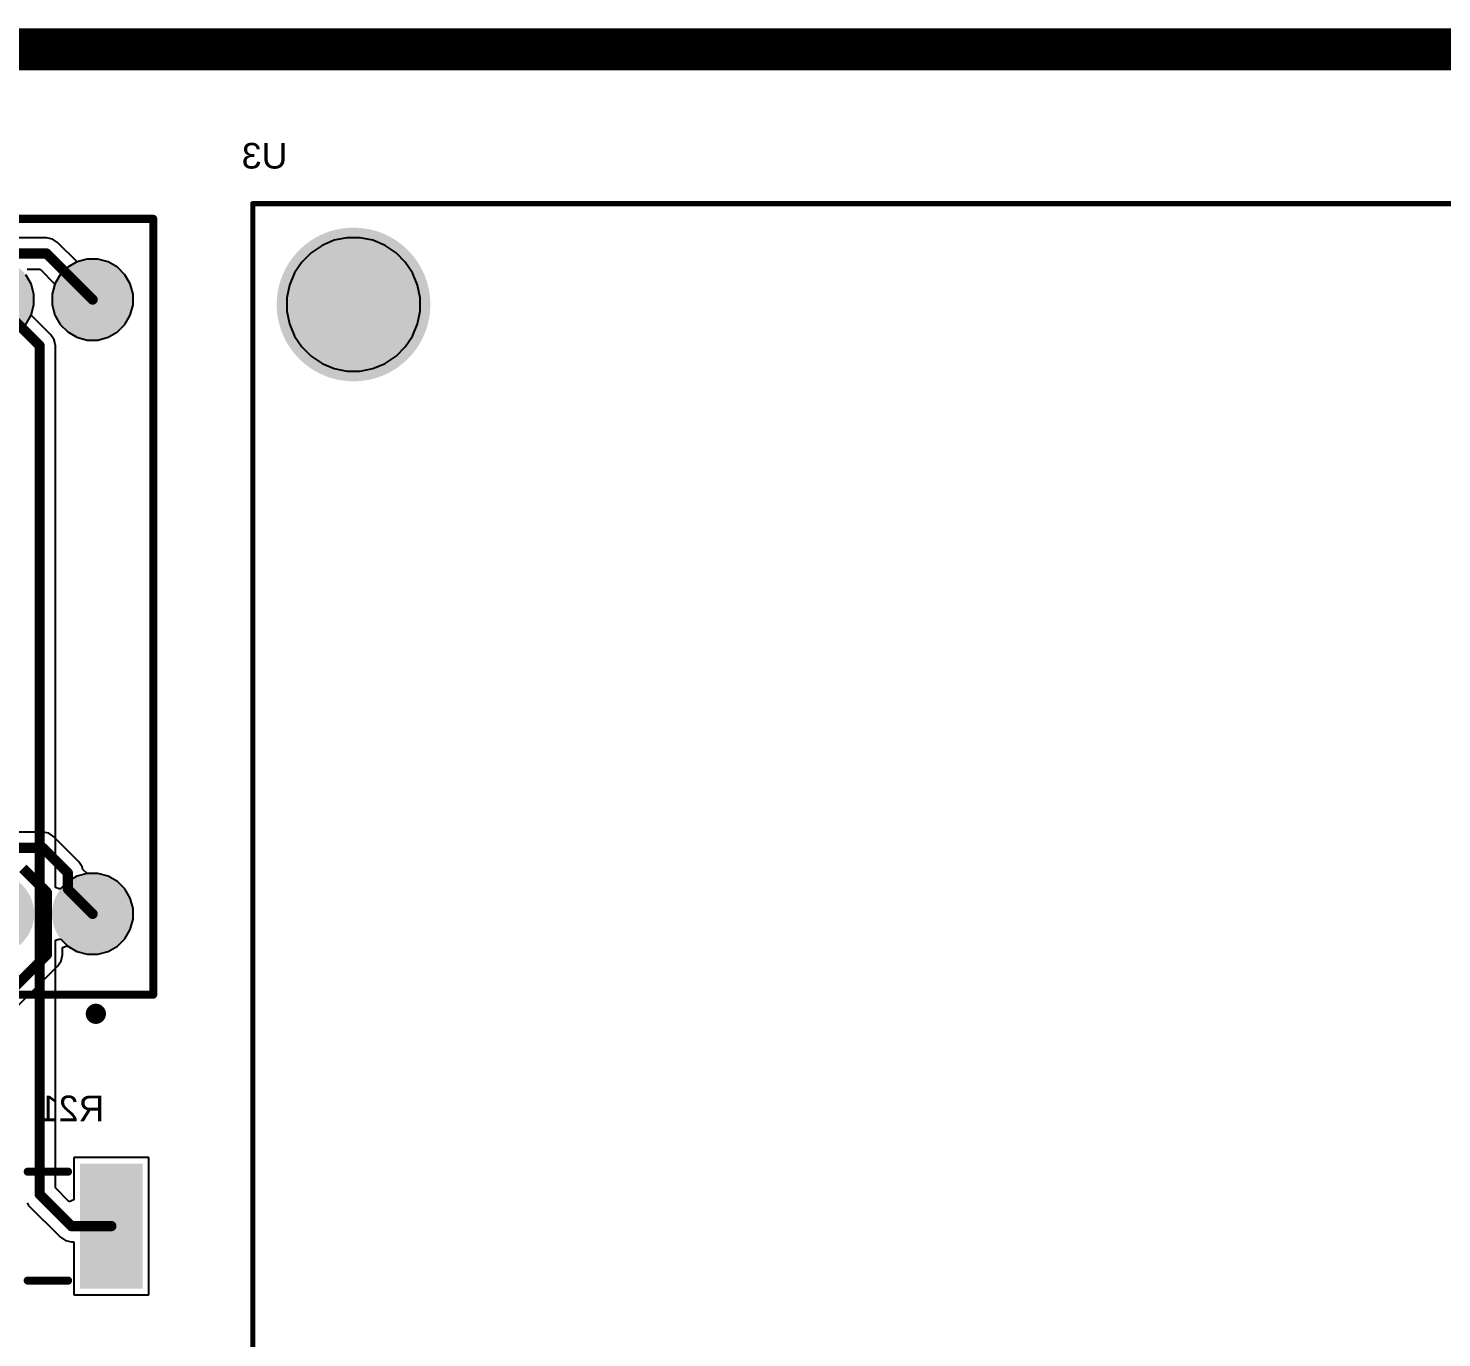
# Model space of a CAD drawing. Header units: inches. Extents: x -8.09 to -2.28, y -0.1 to 6.11.
# Drawn here: x -5.824 to -4.443, y 4.831 to 6.11 of the extents above; entities that cross this region are included whole.
import ezdxf

# ---------------------------------------------------------------- set-up
doc = ezdxf.new("R2010")
doc.units = ezdxf.units.IN
doc.header["$MEASUREMENT"] = 0
for name, color, linetype in [('BottomLayer', 5, 'Continuous'), ('BottomSolder', 6, 'Continuous'), ('InternalPlane1', 76, 'Continuous'), ('InternalPlane2', 16, 'Continuous'), ('KeepOutLayer', 6, 'Continuous'), ('Mechanical3', 76, 'Continuous'), ('MultiLayer', 9, 'Continuous'), ('PadHoleLayer', 156, 'Continuous'), ('TopLayer', 1, 'Continuous'), ('TopOverlay', 2, 'Continuous'), ('TopPaste', 8, 'Continuous'), ('TopSolder', 216, 'Continuous')]:
    doc.layers.add(name, color=color, linetype=linetype)
doc.styles.add('Arial', font='', dxfattribs={"height": 0.2})
doc.styles.get('Arial').set_extended_font_data('Arial')

# ---------------------------------------------------------------- blocks, each defined once
blk = doc.blocks.new('MODULE_LCD_16X2_11')
at = {"layer": 'BottomLayer'}
h = blk.add_hatch(color=5, dxfattribs=at)
edge = h.paths.add_edge_path()
edge.add_arc((1.4764, -0.6102), 0.0551, 0, 360)
at = {"layer": 'BottomSolder'}
h = blk.add_hatch(color=6, dxfattribs=at)
edge = h.paths.add_edge_path()
edge.add_arc((1.4764, -0.6102), 0.0591, 0, 360)
at = {"layer": 'InternalPlane1'}
h = blk.add_hatch(color=76, dxfattribs=at)
edge = h.paths.add_edge_path()
edge.add_arc((1.4764, -0.6102), 0.0751, 0, 360)
at = {"layer": 'InternalPlane2'}
h = blk.add_hatch(color=16, dxfattribs=at)
edge = h.paths.add_edge_path()
edge.add_arc((1.4764, -0.6102), 0.0751, 0, 360)
at = {"layer": 'MultiLayer'}
h = blk.add_hatch(color=9, dxfattribs=at)
edge = h.paths.add_edge_path()
edge.add_arc((1.4764, -0.6102), 0.0551, 0, 360)
at = {"layer": 'PadHoleLayer'}
h = blk.add_hatch(color=156, dxfattribs=at)
edge = h.paths.add_edge_path()
edge.add_arc((1.4764, -0.6102), 0.0551, 0, 360)
at = {"layer": 'TopLayer'}
h = blk.add_hatch(color=1, dxfattribs=at)
edge = h.paths.add_edge_path()
edge.add_arc((1.4764, -0.6102), 0.0551, 0, 360)
at = {"layer": 'TopSolder'}
h = blk.add_hatch(color=216, dxfattribs=at)
edge = h.paths.add_edge_path()
edge.add_arc((1.4764, -0.6102), 0.0591, 0, 360)
at = {"layer": 'TopOverlay'}
for points in [[(1.5748, 0.7087, 0.005, 0.005, 0), (1.5748, -0.7087, 0.005, 0.005, 0)], [(1.5748, -0.7087, 0.005, 0.005, 0), (-1.5748, -0.7087, 0.005, 0.005, 0)]]:
    blk.add_lwpolyline(points, format="xyseb", dxfattribs=at)
blk.add_lwpolyline([(1.5736, -0.7087, 0.0025, 0.0025, 1), (1.5761, -0.7087, 0.0025, 0.0025, 1)], format="xyseb", close=True, dxfattribs=at)
blk.add_lwpolyline([(1.5736, -0.7087, 0.0025, 0.0025, 1), (1.5761, -0.7087, 0.0025, 0.0025, 1)], format="xyseb", close=True, dxfattribs=at)
blk = doc.blocks.new('RESC3226X70X40ML20T20_70')
at = {"layer": 'TopLayer'}
for points in [[(-0.0886, -0.0571), (-0.0886, 0.0571), (-0.0354, 0.0571), (-0.0354, -0.0571)], [(0.0354, -0.0571), (0.0354, 0.0571), (0.0886, 0.0571), (0.0886, -0.0571)]]:
    blk.add_hatch(color=1, dxfattribs=at).paths.add_polyline_path(points)
at = {"layer": 'TopPaste'}
for points in [[(-0.0886, -0.0571), (-0.0886, 0.0571), (-0.0354, 0.0571), (-0.0354, -0.0571)], [(0.0354, -0.0571), (0.0354, 0.0571), (0.0886, 0.0571), (0.0886, -0.0571)]]:
    blk.add_hatch(color=8, dxfattribs=at).paths.add_polyline_path(points)
at = {"layer": 'TopSolder'}
for points in [[(-0.0926, -0.0611), (-0.0926, 0.0611), (-0.0314, 0.0611), (-0.0314, -0.0611)], [(0.0314, -0.0611), (0.0314, 0.0611), (0.0926, 0.0611), (0.0926, -0.0611)]]:
    blk.add_hatch(color=216, dxfattribs=at).paths.add_polyline_path(points)
at = {"layer": 'TopOverlay'}
for points in [[(-0.0197, 0.0532, 0.00787, 0.00787, 0), (0.0197, 0.0532, 0.00787, 0.00787, 0)], [(-0.0197, -0.0532, 0.00787, 0.00787, 0), (0.0197, -0.0532, 0.00787, 0.00787, 0)]]:
    blk.add_lwpolyline(points, format="xyseb", dxfattribs=at)
for points in [[(-0.0217, 0.0532, 0.00394, 0.00394, 1), (-0.0177, 0.0532, 0.00394, 0.00394, 1)], [(0.0177, 0.0532, 0.00394, 0.00394, 1), (0.0217, 0.0532, 0.00394, 0.00394, 1)], [(-0.0217, -0.0532, 0.00394, 0.00394, 1), (-0.0177, -0.0532, 0.00394, 0.00394, 1)], [(0.0177, -0.0532, 0.00394, 0.00394, 1), (0.0217, -0.0532, 0.00394, 0.00394, 1)]]:
    blk.add_lwpolyline(points, format="xyseb", close=True, dxfattribs=at)
blk = doc.blocks.new('WL_T7DS_L19W12_6H7_9_121')
at = {"layer": 'BottomLayer'}
h = blk.add_hatch(color=5, dxfattribs=at)
edge = h.paths.add_edge_path()
edge.add_arc((-0.1937, 0.3), 0.0295, 0, 360)
h = blk.add_hatch(color=5, dxfattribs=at)
edge = h.paths.add_edge_path()
edge.add_arc((-0.0969, 0.3), 0.0295, 0, 360)
h = blk.add_hatch(color=5, dxfattribs=at)
edge = h.paths.add_edge_path()
edge.add_arc((0, 0.3), 0.0295, 0, 360)
h = blk.add_hatch(color=5, dxfattribs=at)
edge = h.paths.add_edge_path()
edge.add_arc((0.0969, 0.3), 0.0295, 0, 360)
h = blk.add_hatch(color=5, dxfattribs=at)
edge = h.paths.add_edge_path()
edge.add_arc((0.1937, 0.3), 0.0295, 0, 360)
h = blk.add_hatch(color=5, dxfattribs=at)
edge = h.paths.add_edge_path()
edge.add_arc((-0.2085, -0.2852), 0.0148, 90, 180)
edge.add_line((-0.2232, -0.2852), (-0.2232, -0.3148))
edge.add_arc((-0.2085, -0.3148), 0.0148, 180, 270)
edge.add_line((-0.2085, -0.3295), (-0.1789, -0.3295))
edge.add_arc((-0.1789, -0.3148), 0.0148, 270, 360)
edge.add_line((-0.1642, -0.3148), (-0.1642, -0.2852))
edge.add_arc((-0.1789, -0.2852), 0.0148, 0, 90)
edge.add_line((-0.1789, -0.2705), (-0.2085, -0.2705))
h = blk.add_hatch(color=5, dxfattribs=at)
edge = h.paths.add_edge_path()
edge.add_arc((-0.0969, -0.3), 0.0295, 0, 360)
h = blk.add_hatch(color=5, dxfattribs=at)
edge = h.paths.add_edge_path()
edge.add_arc((0, -0.3), 0.0295, 0, 360)
h = blk.add_hatch(color=5, dxfattribs=at)
edge = h.paths.add_edge_path()
edge.add_arc((0.0969, -0.3), 0.0295, 0, 360)
h = blk.add_hatch(color=5, dxfattribs=at)
edge = h.paths.add_edge_path()
edge.add_arc((0.1937, -0.3), 0.0295, 0, 360)
at = {"layer": 'BottomSolder'}
h = blk.add_hatch(color=6, dxfattribs=at)
edge = h.paths.add_edge_path()
edge.add_arc((-0.1937, 0.3), 0.0335, 0, 360)
h = blk.add_hatch(color=6, dxfattribs=at)
edge = h.paths.add_edge_path()
edge.add_arc((-0.0969, 0.3), 0.0335, 0, 360)
h = blk.add_hatch(color=6, dxfattribs=at)
edge = h.paths.add_edge_path()
edge.add_arc((0, 0.3), 0.0335, 0, 360)
h = blk.add_hatch(color=6, dxfattribs=at)
edge = h.paths.add_edge_path()
edge.add_arc((0.0969, 0.3), 0.0335, 0, 360)
h = blk.add_hatch(color=6, dxfattribs=at)
edge = h.paths.add_edge_path()
edge.add_arc((0.1937, 0.3), 0.0335, 0, 360)
h = blk.add_hatch(color=6, dxfattribs=at)
edge = h.paths.add_edge_path()
edge.add_arc((-0.2085, -0.2852), 0.0188, 90, 180)
edge.add_line((-0.2272, -0.2852), (-0.2272, -0.3148))
edge.add_arc((-0.2085, -0.3148), 0.0188, 180, 270)
edge.add_line((-0.2085, -0.3335), (-0.1789, -0.3335))
edge.add_arc((-0.1789, -0.3148), 0.0188, 270, 360)
edge.add_line((-0.1602, -0.3148), (-0.1602, -0.2852))
edge.add_arc((-0.1789, -0.2852), 0.0188, 0, 90)
edge.add_line((-0.1789, -0.2665), (-0.2085, -0.2665))
h = blk.add_hatch(color=6, dxfattribs=at)
edge = h.paths.add_edge_path()
edge.add_arc((-0.0969, -0.3), 0.0335, 0, 360)
h = blk.add_hatch(color=6, dxfattribs=at)
edge = h.paths.add_edge_path()
edge.add_arc((0, -0.3), 0.0335, 0, 360)
h = blk.add_hatch(color=6, dxfattribs=at)
edge = h.paths.add_edge_path()
edge.add_arc((0.0969, -0.3), 0.0335, 0, 360)
h = blk.add_hatch(color=6, dxfattribs=at)
edge = h.paths.add_edge_path()
edge.add_arc((0.1937, -0.3), 0.0335, 0, 360)
at = {"layer": 'InternalPlane1'}
h = blk.add_hatch(color=76, dxfattribs=at)
edge = h.paths.add_edge_path()
edge.add_arc((-0.1937, 0.3), 0.0397, 0, 360)
h = blk.add_hatch(color=76, dxfattribs=at)
edge = h.paths.add_edge_path()
edge.add_arc((-0.0969, 0.3), 0.0397, 0, 360)
h = blk.add_hatch(color=76, dxfattribs=at)
edge = h.paths.add_edge_path()
edge.add_arc((0, 0.3), 0.0397, 0, 360)
h = blk.add_hatch(color=76, dxfattribs=at)
edge = h.paths.add_edge_path()
edge.add_arc((0.0969, 0.3), 0.0397, 0, 360)
h = blk.add_hatch(color=76, dxfattribs=at)
edge = h.paths.add_edge_path()
edge.add_arc((0.1937, 0.3), 0.0397, 0, 360)
h = blk.add_hatch(color=76, dxfattribs=at)
edge = h.paths.add_edge_path()
edge.add_arc((-0.1937, -0.3), 0.0397, 0, 360)
h = blk.add_hatch(color=76, dxfattribs=at)
edge = h.paths.add_edge_path()
edge.add_arc((-0.0969, -0.3), 0.0397, 0, 360)
h = blk.add_hatch(color=76, dxfattribs=at)
edge = h.paths.add_edge_path()
edge.add_arc((0, -0.3), 0.0397, 0, 360)
h = blk.add_hatch(color=76, dxfattribs=at)
edge = h.paths.add_edge_path()
edge.add_arc((0.0969, -0.3), 0.0397, 0, 360)
h = blk.add_hatch(color=76, dxfattribs=at)
edge = h.paths.add_edge_path()
edge.add_arc((0.1937, -0.3), 0.0397, 0, 360)
at = {"layer": 'InternalPlane2'}
h = blk.add_hatch(color=16, dxfattribs=at)
edge = h.paths.add_edge_path()
edge.add_arc((-0.1937, 0.3), 0.0397, 0, 360)
h = blk.add_hatch(color=16, dxfattribs=at)
edge = h.paths.add_edge_path()
edge.add_arc((-0.0969, 0.3), 0.0397, 0, 360)
h = blk.add_hatch(color=16, dxfattribs=at)
edge = h.paths.add_edge_path()
edge.add_arc((0, 0.3), 0.0397, 0, 360)
h = blk.add_hatch(color=16, dxfattribs=at)
edge = h.paths.add_edge_path()
edge.add_arc((0.0969, 0.3), 0.0397, 0, 360)
h = blk.add_hatch(color=16, dxfattribs=at)
edge = h.paths.add_edge_path()
edge.add_arc((0.1937, 0.3), 0.0397, 0, 360)
h = blk.add_hatch(color=16, dxfattribs=at)
edge = h.paths.add_edge_path()
edge.add_arc((-0.1937, -0.3), 0.0397, 0, 360)
h = blk.add_hatch(color=16, dxfattribs=at)
edge = h.paths.add_edge_path()
edge.add_arc((-0.0969, -0.3), 0.0397, 0, 360)
h = blk.add_hatch(color=16, dxfattribs=at)
edge = h.paths.add_edge_path()
edge.add_arc((0, -0.3), 0.0397, 0, 360)
h = blk.add_hatch(color=16, dxfattribs=at)
edge = h.paths.add_edge_path()
edge.add_arc((0.0969, -0.3), 0.0397, 0, 360)
h = blk.add_hatch(color=16, dxfattribs=at)
edge = h.paths.add_edge_path()
edge.add_arc((0.1937, -0.3), 0.0397, 0, 360)
at = {"layer": 'MultiLayer'}
h = blk.add_hatch(color=9, dxfattribs=at)
edge = h.paths.add_edge_path()
edge.add_arc((-0.1937, 0.3), 0.0295, 0, 360)
h = blk.add_hatch(color=9, dxfattribs=at)
edge = h.paths.add_edge_path()
edge.add_arc((-0.0969, 0.3), 0.0295, 0, 360)
h = blk.add_hatch(color=9, dxfattribs=at)
edge = h.paths.add_edge_path()
edge.add_arc((0, 0.3), 0.0295, 0, 360)
h = blk.add_hatch(color=9, dxfattribs=at)
edge = h.paths.add_edge_path()
edge.add_arc((0.0969, 0.3), 0.0295, 0, 360)
h = blk.add_hatch(color=9, dxfattribs=at)
edge = h.paths.add_edge_path()
edge.add_arc((0.1937, 0.3), 0.0295, 0, 360)
h = blk.add_hatch(color=9, dxfattribs=at)
edge = h.paths.add_edge_path()
edge.add_arc((-0.2085, -0.2852), 0.0148, 90, 180)
edge.add_line((-0.2232, -0.2852), (-0.2232, -0.3148))
edge.add_arc((-0.2085, -0.3148), 0.0148, 180, 270)
edge.add_line((-0.2085, -0.3295), (-0.1789, -0.3295))
edge.add_arc((-0.1789, -0.3148), 0.0148, 270, 360)
edge.add_line((-0.1642, -0.3148), (-0.1642, -0.2852))
edge.add_arc((-0.1789, -0.2852), 0.0148, 0, 90)
edge.add_line((-0.1789, -0.2705), (-0.2085, -0.2705))
h = blk.add_hatch(color=9, dxfattribs=at)
edge = h.paths.add_edge_path()
edge.add_arc((-0.0969, -0.3), 0.0295, 0, 360)
h = blk.add_hatch(color=9, dxfattribs=at)
edge = h.paths.add_edge_path()
edge.add_arc((0, -0.3), 0.0295, 0, 360)
h = blk.add_hatch(color=9, dxfattribs=at)
edge = h.paths.add_edge_path()
edge.add_arc((0.0969, -0.3), 0.0295, 0, 360)
h = blk.add_hatch(color=9, dxfattribs=at)
edge = h.paths.add_edge_path()
edge.add_arc((0.1937, -0.3), 0.0295, 0, 360)
at = {"layer": 'PadHoleLayer'}
h = blk.add_hatch(color=156, dxfattribs=at)
edge = h.paths.add_edge_path()
edge.add_arc((-0.1937, 0.3), 0.0197, 0, 360)
h = blk.add_hatch(color=156, dxfattribs=at)
edge = h.paths.add_edge_path()
edge.add_arc((-0.0969, 0.3), 0.0197, 0, 360)
h = blk.add_hatch(color=156, dxfattribs=at)
edge = h.paths.add_edge_path()
edge.add_arc((0, 0.3), 0.0197, 0, 360)
h = blk.add_hatch(color=156, dxfattribs=at)
edge = h.paths.add_edge_path()
edge.add_arc((0.0969, 0.3), 0.0197, 0, 360)
h = blk.add_hatch(color=156, dxfattribs=at)
edge = h.paths.add_edge_path()
edge.add_arc((0.1937, 0.3), 0.0197, 0, 360)
h = blk.add_hatch(color=156, dxfattribs=at)
edge = h.paths.add_edge_path()
edge.add_arc((-0.1937, -0.3), 0.0197, 0, 360)
h = blk.add_hatch(color=156, dxfattribs=at)
edge = h.paths.add_edge_path()
edge.add_arc((-0.0969, -0.3), 0.0197, 0, 360)
h = blk.add_hatch(color=156, dxfattribs=at)
edge = h.paths.add_edge_path()
edge.add_arc((0, -0.3), 0.0197, 0, 360)
h = blk.add_hatch(color=156, dxfattribs=at)
edge = h.paths.add_edge_path()
edge.add_arc((0.0969, -0.3), 0.0197, 0, 360)
h = blk.add_hatch(color=156, dxfattribs=at)
edge = h.paths.add_edge_path()
edge.add_arc((0.1937, -0.3), 0.0197, 0, 360)
at = {"layer": 'TopLayer'}
h = blk.add_hatch(color=1, dxfattribs=at)
edge = h.paths.add_edge_path()
edge.add_arc((-0.1937, 0.3), 0.0295, 0, 360)
h = blk.add_hatch(color=1, dxfattribs=at)
edge = h.paths.add_edge_path()
edge.add_arc((-0.0969, 0.3), 0.0295, 0, 360)
h = blk.add_hatch(color=1, dxfattribs=at)
edge = h.paths.add_edge_path()
edge.add_arc((0, 0.3), 0.0295, 0, 360)
h = blk.add_hatch(color=1, dxfattribs=at)
edge = h.paths.add_edge_path()
edge.add_arc((0.0969, 0.3), 0.0295, 0, 360)
h = blk.add_hatch(color=1, dxfattribs=at)
edge = h.paths.add_edge_path()
edge.add_arc((0.1937, 0.3), 0.0295, 0, 360)
h = blk.add_hatch(color=1, dxfattribs=at)
edge = h.paths.add_edge_path()
edge.add_arc((-0.2085, -0.2852), 0.0148, 90, 180)
edge.add_line((-0.2232, -0.2852), (-0.2232, -0.3148))
edge.add_arc((-0.2085, -0.3148), 0.0148, 180, 270)
edge.add_line((-0.2085, -0.3295), (-0.1789, -0.3295))
edge.add_arc((-0.1789, -0.3148), 0.0148, 270, 360)
edge.add_line((-0.1642, -0.3148), (-0.1642, -0.2852))
edge.add_arc((-0.1789, -0.2852), 0.0148, 0, 90)
edge.add_line((-0.1789, -0.2705), (-0.2085, -0.2705))
h = blk.add_hatch(color=1, dxfattribs=at)
edge = h.paths.add_edge_path()
edge.add_arc((-0.0969, -0.3), 0.0295, 0, 360)
h = blk.add_hatch(color=1, dxfattribs=at)
edge = h.paths.add_edge_path()
edge.add_arc((0, -0.3), 0.0295, 0, 360)
h = blk.add_hatch(color=1, dxfattribs=at)
edge = h.paths.add_edge_path()
edge.add_arc((0.0969, -0.3), 0.0295, 0, 360)
h = blk.add_hatch(color=1, dxfattribs=at)
edge = h.paths.add_edge_path()
edge.add_arc((0.1937, -0.3), 0.0295, 0, 360)
at = {"layer": 'TopSolder'}
h = blk.add_hatch(color=216, dxfattribs=at)
edge = h.paths.add_edge_path()
edge.add_arc((-0.1937, 0.3), 0.0335, 0, 360)
h = blk.add_hatch(color=216, dxfattribs=at)
edge = h.paths.add_edge_path()
edge.add_arc((-0.0969, 0.3), 0.0335, 0, 360)
h = blk.add_hatch(color=216, dxfattribs=at)
edge = h.paths.add_edge_path()
edge.add_arc((0, 0.3), 0.0335, 0, 360)
h = blk.add_hatch(color=216, dxfattribs=at)
edge = h.paths.add_edge_path()
edge.add_arc((0.0969, 0.3), 0.0335, 0, 360)
h = blk.add_hatch(color=216, dxfattribs=at)
edge = h.paths.add_edge_path()
edge.add_arc((0.1937, 0.3), 0.0335, 0, 360)
h = blk.add_hatch(color=216, dxfattribs=at)
edge = h.paths.add_edge_path()
edge.add_arc((-0.2085, -0.2852), 0.0188, 90, 180)
edge.add_line((-0.2272, -0.2852), (-0.2272, -0.3148))
edge.add_arc((-0.2085, -0.3148), 0.0188, 180, 270)
edge.add_line((-0.2085, -0.3335), (-0.1789, -0.3335))
edge.add_arc((-0.1789, -0.3148), 0.0188, 270, 360)
edge.add_line((-0.1602, -0.3148), (-0.1602, -0.2852))
edge.add_arc((-0.1789, -0.2852), 0.0188, 0, 90)
edge.add_line((-0.1789, -0.2665), (-0.2085, -0.2665))
h = blk.add_hatch(color=216, dxfattribs=at)
edge = h.paths.add_edge_path()
edge.add_arc((-0.0969, -0.3), 0.0335, 0, 360)
h = blk.add_hatch(color=216, dxfattribs=at)
edge = h.paths.add_edge_path()
edge.add_arc((0, -0.3), 0.0335, 0, 360)
h = blk.add_hatch(color=216, dxfattribs=at)
edge = h.paths.add_edge_path()
edge.add_arc((0.0969, -0.3), 0.0335, 0, 360)
h = blk.add_hatch(color=216, dxfattribs=at)
edge = h.paths.add_edge_path()
edge.add_arc((0.1937, -0.3), 0.0335, 0, 360)
at = {"layer": 'TopOverlay'}
for points in [[(-0.253, 0.3789, 0.00787, 0.00787, 0), (0.253, 0.3789, 0.00787, 0.00787, 0)], [(-0.253, -0.3789, 0.00787, 0.00787, 0), (-0.253, 0.3789, 0.00787, 0.00787, 0)], [(0.253, -0.3789, 0.00787, 0.00787, 0), (0.253, 0.3789, 0.00787, 0.00787, 0)], [(-0.253, -0.3789, 0.00787, 0.00787, 0), (0.253, -0.3789, 0.00787, 0.00787, 0)]]:
    blk.add_lwpolyline(points, format="xyseb", dxfattribs=at)
for points in [[(-0.2549, 0.3789, 0.00394, 0.00394, 1), (-0.251, 0.3789, 0.00394, 0.00394, 1)], [(-0.2549, 0.3789, 0.00394, 0.00394, 1), (-0.251, 0.3789, 0.00394, 0.00394, 1)], [(0.251, 0.3789, 0.00394, 0.00394, 1), (0.2549, 0.3789, 0.00394, 0.00394, 1)], [(0.251, 0.3789, 0.00394, 0.00394, 1), (0.2549, 0.3789, 0.00394, 0.00394, 1)], [(-0.2549, -0.3789, 0.00394, 0.00394, 1), (-0.251, -0.3789, 0.00394, 0.00394, 1)], [(-0.2549, -0.3789, 0.00394, 0.00394, 1), (-0.251, -0.3789, 0.00394, 0.00394, 1)], [(0.251, -0.3789, 0.00394, 0.00394, 1), (0.2549, -0.3789, 0.00394, 0.00394, 1)], [(0.251, -0.3789, 0.00394, 0.00394, 1), (0.2549, -0.3789, 0.00394, 0.00394, 1)], [(0.2018, -0.3976, 0.00984, 0.00984, 1), (0.1919, -0.3976, 0.00984, 0.00984, 1)], [(0.1895, -0.3976, 0.00492, 0.00492, 1), (0.1944, -0.3976, 0.00492, 0.00492, 1)], [(0.1993, -0.3976, 0.00492, 0.00492, 1), (0.2042, -0.3976, 0.00492, 0.00492, 1)]]:
    blk.add_lwpolyline(points, format="xyseb", close=True, dxfattribs=at)
at = {"layer": 'Mechanical3', "style": 'Arial'}
blk.add_text('DS3', height=0.05906, dxfattribs=at).set_placement((-0.0787, -0.0295))

msp = doc.modelspace()

# ---------------------------------------------------------------- linework, layer by layer
at = {"layer": 'BottomLayer'}
for p, q in [((-7.9954, 6.0747), (-2.3746, 6.0747)), ((-5.8063, 5.9053), (-6.2863, 5.9053)), ((-5.8004, 5.9041), (-5.8063, 5.9053)), ((-5.7955, 5.9008), (-5.8004, 5.9041)), ((-5.7765, 5.8818), (-5.7955, 5.9008)), ((-5.5372, 5.8979), (-5.5479, 5.8908)), ((-5.5254, 5.9029), (-5.5372, 5.8979)), ((-5.5128, 5.9054), (-5.5254, 5.9029)), ((-5.5, 5.9054), (-5.5128, 5.9054)), ((-5.4874, 5.9029), (-5.5, 5.9054)), ((-5.4755, 5.8979), (-5.4874, 5.9029)), ((-5.4649, 5.8908), (-5.4755, 5.8979)), ((-5.7665, 5.8845), (-5.7765, 5.8818)), ((-5.7561, 5.8845), (-5.7665, 5.8845)), ((-5.746, 5.8818), (-5.7561, 5.8845)), ((-5.5479, 5.8908), (-5.557, 5.8817)), ((-5.4558, 5.8817), (-5.4649, 5.8908)), ((-5.8213, 5.8603), (-5.8265, 5.8693)), ((-5.8254, 5.8747), (-5.8126, 5.8747)), ((-5.8126, 5.8747), (-5.7981, 5.8602)), ((-5.737, 5.8766), (-5.746, 5.8818)), ((-5.7297, 5.8693), (-5.737, 5.8766)), ((-5.7245, 5.8603), (-5.7297, 5.8693)), ((-5.5641, 5.8711), (-5.569, 5.8592)), ((-5.557, 5.8817), (-5.5641, 5.8711)), ((-5.4487, 5.8711), (-5.4558, 5.8817)), ((-5.4438, 5.8592), (-5.4487, 5.8711)), ((-5.8186, 5.8502), (-5.8213, 5.8603)), ((-5.7981, 5.8602), (-5.8008, 5.8502)), ((-5.7218, 5.8502), (-5.7245, 5.8603)), ((-5.569, 5.8592), (-5.5715, 5.8466)), ((-5.4413, 5.8466), (-5.4438, 5.8592)), ((-5.8186, 5.8398), (-5.8186, 5.8502)), ((-5.8008, 5.8502), (-5.8008, 5.8398)), ((-5.7218, 5.8398), (-5.7218, 5.8502)), ((-5.5715, 5.8466), (-5.5715, 5.8338)), ((-5.4413, 5.8338), (-5.4413, 5.8466)), ((-5.8265, 5.8207), (-5.8213, 5.8297)), ((-5.8213, 5.8297), (-5.8186, 5.8398)), ((-5.8008, 5.8398), (-5.7981, 5.8297)), ((-5.7981, 5.8297), (-5.7929, 5.8207)), ((-5.7297, 5.8207), (-5.7245, 5.8297)), ((-5.7245, 5.8297), (-5.7218, 5.8398)), ((-5.5715, 5.8338), (-5.569, 5.8212)), ((-5.4438, 5.8212), (-5.4413, 5.8338)), ((-5.7929, 5.8207), (-5.7856, 5.8134)), ((-5.737, 5.8134), (-5.7297, 5.8207)), ((-5.569, 5.8212), (-5.5641, 5.8094)), ((-5.4487, 5.8094), (-5.4438, 5.8212)), ((-5.7856, 5.8134), (-5.7766, 5.8082)), ((-5.7766, 5.8082), (-5.7665, 5.8055)), ((-5.7665, 5.8055), (-5.7561, 5.8055)), ((-5.7561, 5.8055), (-5.746, 5.8082)), ((-5.746, 5.8082), (-5.737, 5.8134)), ((-5.5641, 5.8094), (-5.557, 5.7987)), ((-5.4558, 5.7987), (-5.4487, 5.8094)), ((-5.557, 5.7987), (-5.5479, 5.7897)), ((-5.5479, 5.7897), (-5.5372, 5.7825)), ((-5.4755, 5.7825), (-5.4649, 5.7897)), ((-5.4649, 5.7897), (-5.4558, 5.7987)), ((-5.5372, 5.7825), (-5.5254, 5.7776)), ((-5.5254, 5.7776), (-5.5128, 5.7751)), ((-5.5128, 5.7751), (-5.5, 5.7751)), ((-5.5, 5.7751), (-5.4874, 5.7776)), ((-5.4874, 5.7776), (-5.4755, 5.7825)), ((-5.81, 5.3248), (-6.2668, 5.3248)), ((-5.8042, 5.3237), (-5.81, 5.3248)), ((-5.7992, 5.3203), (-5.8042, 5.3237)), ((-5.7747, 5.2958), (-5.7992, 5.3203)), ((-5.7714, 5.2909), (-5.7747, 5.2958)), ((-5.7709, 5.2885), (-5.7714, 5.2909)), ((-5.7665, 5.2845), (-5.7709, 5.2885)), ((-5.7561, 5.2845), (-5.7665, 5.2845)), ((-5.746, 5.2818), (-5.7561, 5.2845)), ((-5.737, 5.2766), (-5.746, 5.2818)), ((-5.7297, 5.2693), (-5.737, 5.2766)), ((-5.7245, 5.2603), (-5.7297, 5.2693)), ((-5.7218, 5.2502), (-5.7245, 5.2603)), ((-5.7218, 5.2398), (-5.7218, 5.2502)), ((-5.7245, 5.2297), (-5.7218, 5.2398)), ((-5.737, 5.2134), (-5.7297, 5.2207)), ((-5.7297, 5.2207), (-5.7245, 5.2297)), ((-5.7907, 5.212), (-5.7861, 5.2139)), ((-5.7907, 5.205), (-5.7907, 5.212)), ((-5.7861, 5.2139), (-5.7856, 5.2134)), ((-5.7856, 5.2134), (-5.7766, 5.2082)), ((-5.7766, 5.2082), (-5.7665, 5.2055)), ((-5.7561, 5.2055), (-5.746, 5.2082)), ((-5.746, 5.2082), (-5.737, 5.2134)), ((-5.8402, 5.1492), (-5.7952, 5.1942)), ((-5.7952, 5.1942), (-5.7919, 5.1991)), ((-5.7919, 5.1991), (-5.7907, 5.205)), ((-5.7665, 5.2055), (-5.7561, 5.2055))]:
    msp.add_line(p, q, dxfattribs=at)
for points in [[(-6.2863, 5.89, 0.01, 0.01, 0), (-5.8063, 5.89, 0.01, 0.01, 0)], [(-5.8063, 5.89, 0.01, 0.01, 0), (-5.7613, 5.845, 0.01, 0.01, 0)], [(-6.2668, 5.3095, 0.01, 0.01, 0), (-5.81, 5.3095, 0.01, 0.01, 0)], [(-5.81, 5.3095, 0.01, 0.01, 0), (-5.7855, 5.285, 0.01, 0.01, 0)], [(-5.8295, 5.2895, 0.01, 0.01, 0), (-5.806, 5.266, 0.01, 0.01, 0)], [(-5.7855, 5.2692, 0.01, 0.01, 0), (-5.7855, 5.285, 0.01, 0.01, 0)], [(-5.806, 5.205, 0.01, 0.01, 0), (-5.806, 5.266, 0.01, 0.01, 0)], [(-5.7855, 5.2692, 0.01, 0.01, 0), (-5.7613, 5.245, 0.01, 0.01, 0)], [(-5.851, 5.16, 0.01, 0.01, 0), (-5.806, 5.205, 0.01, 0.01, 0)]]:
    msp.add_lwpolyline(points, format="xyseb", dxfattribs=at)
for points in [[(-5.8088, 5.89, 0.005, 0.005, 1), (-5.8038, 5.89, 0.005, 0.005, 1)], [(-5.8088, 5.89, 0.005, 0.005, 1), (-5.8038, 5.89, 0.005, 0.005, 1)], [(-5.7638, 5.845, 0.005, 0.005, 1), (-5.7588, 5.845, 0.005, 0.005, 1)], [(-5.8125, 5.3095, 0.005, 0.005, 1), (-5.8075, 5.3095, 0.005, 0.005, 1)], [(-5.8125, 5.3095, 0.005, 0.005, 1), (-5.8075, 5.3095, 0.005, 0.005, 1)], [(-5.788, 5.285, 0.005, 0.005, 1), (-5.783, 5.285, 0.005, 0.005, 1)], [(-5.788, 5.285, 0.005, 0.005, 1), (-5.783, 5.285, 0.005, 0.005, 1)], [(-5.8085, 5.266, 0.005, 0.005, 1), (-5.8035, 5.266, 0.005, 0.005, 1)], [(-5.8085, 5.266, 0.005, 0.005, 1), (-5.8035, 5.266, 0.005, 0.005, 1)], [(-5.788, 5.2692, 0.005, 0.005, 1), (-5.783, 5.2692, 0.005, 0.005, 1)], [(-5.788, 5.2692, 0.005, 0.005, 1), (-5.783, 5.2692, 0.005, 0.005, 1)], [(-5.7638, 5.245, 0.005, 0.005, 1), (-5.7588, 5.245, 0.005, 0.005, 1)], [(-5.8085, 5.205, 0.005, 0.005, 1), (-5.8035, 5.205, 0.005, 0.005, 1)], [(-5.8085, 5.205, 0.005, 0.005, 1), (-5.8035, 5.205, 0.005, 0.005, 1)]]:
    msp.add_lwpolyline(points, format="xyseb", close=True, dxfattribs=at)
at = {"layer": 'InternalPlane1'}
msp.add_line((-8.0449, 6.0699), (-2.3251, 6.0699), dxfattribs=at)
msp.add_lwpolyline([(-8.065, 6.09, 0.04, 0.04, 0), (-2.305, 6.09, 0.04, 0.04, 0)], format="xyseb", dxfattribs=at)
at = {"layer": 'InternalPlane2'}
msp.add_line((-8.0449, 6.0699), (-2.3251, 6.0699), dxfattribs=at)
msp.add_lwpolyline([(-8.065, 6.09, 0.04, 0.04, 0), (-2.305, 6.09, 0.04, 0.04, 0)], format="xyseb", dxfattribs=at)
at = {"layer": 'KeepOutLayer'}
msp.add_lwpolyline([(-8.065, 6.09, 0.01, 0.01, 0), (-2.305, 6.09, 0.01, 0.01, 0)], format="xyseb", dxfattribs=at)
at = {"layer": 'TopLayer'}
for p, q in [((-7.9954, 6.0747), (-2.3746, 6.0747)), ((-5.5372, 5.8979), (-5.5479, 5.8908)), ((-5.5254, 5.9029), (-5.5372, 5.8979)), ((-5.5128, 5.9054), (-5.5254, 5.9029)), ((-5.5, 5.9054), (-5.5128, 5.9054)), ((-5.4874, 5.9029), (-5.5, 5.9054)), ((-5.4755, 5.8979), (-5.4874, 5.9029)), ((-5.4649, 5.8908), (-5.4755, 5.8979)), ((-5.7665, 5.8845), (-5.7766, 5.8818)), ((-5.7561, 5.8845), (-5.7665, 5.8845)), ((-5.746, 5.8818), (-5.7561, 5.8845)), ((-5.5479, 5.8908), (-5.557, 5.8817)), ((-5.4558, 5.8817), (-5.4649, 5.8908)), ((-5.8213, 5.8603), (-5.8265, 5.8693)), ((-5.7929, 5.8693), (-5.7981, 5.8603)), ((-5.7856, 5.8766), (-5.7929, 5.8693)), ((-5.7766, 5.8818), (-5.7856, 5.8766)), ((-5.737, 5.8766), (-5.746, 5.8818)), ((-5.7297, 5.8693), (-5.737, 5.8766)), ((-5.7245, 5.8603), (-5.7297, 5.8693)), ((-5.5641, 5.8711), (-5.569, 5.8592)), ((-5.557, 5.8817), (-5.5641, 5.8711)), ((-5.4487, 5.8711), (-5.4558, 5.8817)), ((-5.4438, 5.8592), (-5.4487, 5.8711)), ((-5.8186, 5.8502), (-5.8213, 5.8603)), ((-5.7981, 5.8603), (-5.8008, 5.8502)), ((-5.7218, 5.8502), (-5.7245, 5.8603)), ((-5.569, 5.8592), (-5.5715, 5.8466)), ((-5.4413, 5.8466), (-5.4438, 5.8592)), ((-5.8186, 5.8398), (-5.8186, 5.8502)), ((-5.8008, 5.8502), (-5.8008, 5.8398)), ((-5.7218, 5.8398), (-5.7218, 5.8502)), ((-5.5715, 5.8466), (-5.5715, 5.8338)), ((-5.4413, 5.8338), (-5.4413, 5.8466)), ((-5.8213, 5.8298), (-5.8186, 5.8398)), ((-5.8022, 5.8107), (-5.8213, 5.8298)), ((-5.8008, 5.8398), (-5.7981, 5.8297)), ((-5.7981, 5.8297), (-5.7929, 5.8207)), ((-5.7297, 5.8207), (-5.7245, 5.8297)), ((-5.7245, 5.8297), (-5.7218, 5.8398)), ((-5.5715, 5.8338), (-5.569, 5.8212)), ((-5.4438, 5.8212), (-5.4413, 5.8338)), ((-5.7929, 5.8207), (-5.7856, 5.8134)), ((-5.737, 5.8134), (-5.7297, 5.8207)), ((-5.569, 5.8212), (-5.5641, 5.8094)), ((-5.4487, 5.8094), (-5.4438, 5.8212)), ((-5.7989, 5.8057), (-5.8022, 5.8107)), ((-5.7977, 5.7999), (-5.7989, 5.8057)), ((-5.7977, 5.2706), (-5.7977, 5.7999)), ((-5.7856, 5.8134), (-5.7766, 5.8082)), ((-5.7766, 5.8082), (-5.7665, 5.8055)), ((-5.7665, 5.8055), (-5.7561, 5.8055)), ((-5.7561, 5.8055), (-5.746, 5.8082)), ((-5.746, 5.8082), (-5.737, 5.8134)), ((-5.5641, 5.8094), (-5.557, 5.7987)), ((-5.4558, 5.7987), (-5.4487, 5.8094)), ((-5.557, 5.7987), (-5.5479, 5.7897)), ((-5.5479, 5.7897), (-5.5372, 5.7825)), ((-5.4755, 5.7825), (-5.4649, 5.7897)), ((-5.4649, 5.7897), (-5.4558, 5.7987)), ((-5.5372, 5.7825), (-5.5254, 5.7776)), ((-5.5254, 5.7776), (-5.5128, 5.7751)), ((-5.5128, 5.7751), (-5.5, 5.7751)), ((-5.5, 5.7751), (-5.4874, 5.7776)), ((-5.4874, 5.7776), (-5.4755, 5.7825)), ((-5.7856, 5.2766), (-5.7927, 5.2695)), ((-5.7766, 5.2818), (-5.7856, 5.2766)), ((-5.7665, 5.2845), (-5.7766, 5.2818)), ((-5.7561, 5.2845), (-5.7665, 5.2845)), ((-5.746, 5.2818), (-5.7561, 5.2845)), ((-5.737, 5.2766), (-5.746, 5.2818)), ((-5.7297, 5.2693), (-5.737, 5.2766)), ((-5.7941, 5.2696), (-5.7977, 5.2706)), ((-5.7927, 5.2695), (-5.7941, 5.2696)), ((-5.7245, 5.2603), (-5.7297, 5.2693)), ((-5.7218, 5.2502), (-5.7245, 5.2603)), ((-5.7218, 5.2398), (-5.7218, 5.2502)), ((-5.7245, 5.2297), (-5.7218, 5.2398)), ((-5.7977, 5.2194), (-5.7941, 5.2204)), ((-5.7941, 5.2204), (-5.7927, 5.2205)), ((-5.7927, 5.2205), (-5.7856, 5.2134)), ((-5.737, 5.2134), (-5.7297, 5.2207)), ((-5.7297, 5.2207), (-5.7245, 5.2297)), ((-5.7977, 4.9773), (-5.7977, 5.2194)), ((-5.7856, 5.2134), (-5.7766, 5.2082)), ((-5.7766, 5.2082), (-5.7665, 5.2055)), ((-5.7561, 5.2055), (-5.746, 5.2082)), ((-5.746, 5.2082), (-5.737, 5.2134)), ((-5.7665, 5.2055), (-5.7561, 5.2055)), ((-5.7064, 5.0071), (-5.7796, 5.0071)), ((-5.7796, 5.0071), (-5.7796, 4.9657)), ((-5.7064, 4.8729), (-5.7064, 5.0071)), ((-5.7842, 4.9638), (-5.7977, 4.9773)), ((-5.8254, 4.9626), (-5.8238, 4.9602)), ((-5.8238, 4.9602), (-5.7928, 4.9292)), ((-5.7796, 4.9657), (-5.7842, 4.9638)), ((-5.7928, 4.9292), (-5.7879, 4.9259)), ((-5.7879, 4.9259), (-5.782, 4.9247)), ((-5.782, 4.9247), (-5.7796, 4.9247)), ((-5.7796, 4.9247), (-5.7796, 4.8729)), ((-5.7796, 4.8729), (-5.7064, 4.8729))]:
    msp.add_line(p, q, dxfattribs=at)
for points in [[(-5.8582, 5.845, 0.01, 0.01, 0), (-5.813, 5.7999, 0.01, 0.01, 0)], [(-5.813, 4.971, 0.01, 0.01, 0), (-5.813, 5.7999, 0.01, 0.01, 0)], [(-5.813, 4.971, 0.01, 0.01, 0), (-5.782, 4.94, 0.01, 0.01, 0)], [(-5.782, 4.94, 0.01, 0.01, 0), (-5.743, 4.94, 0.01, 0.01, 0)]]:
    msp.add_lwpolyline(points, format="xyseb", dxfattribs=at)
for points in [[(-5.8155, 5.7999, 0.005, 0.005, 1), (-5.8105, 5.7999, 0.005, 0.005, 1)], [(-5.8155, 5.7999, 0.005, 0.005, 1), (-5.8105, 5.7999, 0.005, 0.005, 1)], [(-5.8155, 4.971, 0.005, 0.005, 1), (-5.8105, 4.971, 0.005, 0.005, 1)], [(-5.8155, 4.971, 0.005, 0.005, 1), (-5.8105, 4.971, 0.005, 0.005, 1)], [(-5.7845, 4.94, 0.005, 0.005, 1), (-5.7795, 4.94, 0.005, 0.005, 1)], [(-5.7845, 4.94, 0.005, 0.005, 1), (-5.7795, 4.94, 0.005, 0.005, 1)], [(-5.7455, 4.94, 0.005, 0.005, 1), (-5.7405, 4.94, 0.005, 0.005, 1)]]:
    msp.add_lwpolyline(points, format="xyseb", close=True, dxfattribs=at)

# ---------------------------------------------------------------- block references
at = {"rotation": 180}
msp.add_blockref('MODULE_LCD_16X2_11', (-4.03, 5.23), dxfattribs=at)
for name, p in [('WL_T7DS_L19W12_6H7_9_121', (-5.955, 5.545)), ('RESC3226X70X40ML20T20_70', (-5.805, 4.94))]:
    msp.add_blockref(name, p)

# ---------------------------------------------------------------- texts
at = {"layer": 'TopOverlay', "style": 'Arial', "text_generation_flag": 2}
for s, p in [('U3', (-5.571, 5.973)), ('R21', (-5.7498, 5.0425))]:
    msp.add_text(s, height=0.025, dxfattribs=at).set_placement(p)

doc.saveas('drawing.dxf')
